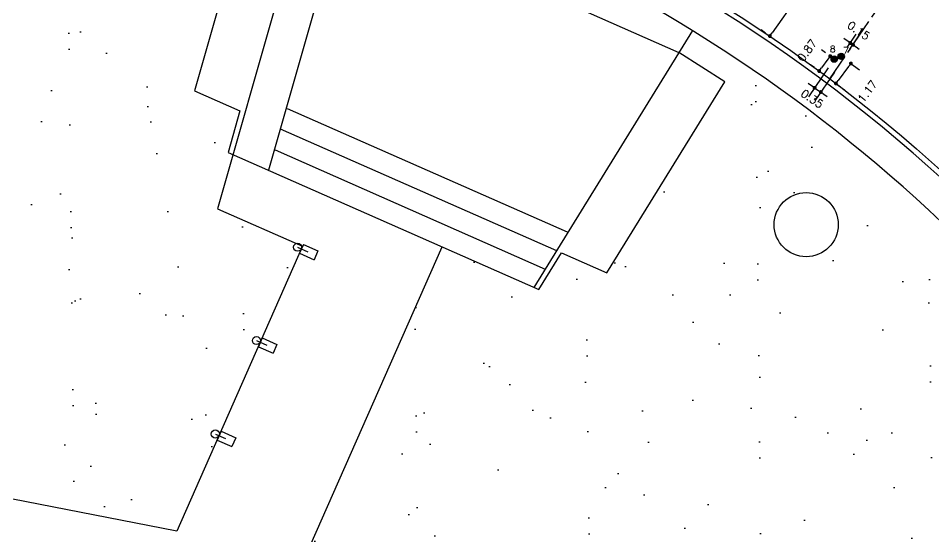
# Model space of a CAD drawing. Header units: metres. Extents: x 1796 to 2240, y -1398 to -687.
# Drawn here: x 2020.7 to 2063.57, y -1213.17 to -1188.91 of the extents above; entities that cross this region are included whole.
import ezdxf

# ---------------------------------------------------------------- set-up
doc = ezdxf.new("R2010")
doc.units = ezdxf.units.M
doc.header["$MEASUREMENT"] = 0
doc.linetypes.add('CENTER', pattern=[2, 1.25, -0.25, 0.25, -0.25])
doc.layers.get('0').update_dxf_attribs({"linetype": 'CONTINUOUS'})
doc.layers.get('Defpoints').update_dxf_attribs({"linetype": 'CONTINUOUS'})
for name, color, linetype in [('ARQUITETURA', 253, 'CONTINUOUS'), ('Cota', 10, 'CONTINUOUS'), ('MARCAÇÕES NA MANTA', 6, 'CONTINUOUS')]:
    doc.layers.add(name, color=color, linetype=linetype)
doc.styles.add('R60-250', font='romans.shx', dxfattribs={"height": 0.375})
doc.styles.add('S20', font='SIMPLEX.shx', dxfattribs={"width": 1.1, "height": 0.2})
doc.dimstyles.new('250', dxfattribs={"dimtxt": 0.375, "dimasz": 0.18, "dimexe": 0.5, "dimexo": 0.5, "dimgap": 0.225, "dimtad": 1, "dimzin": 1, "dimdsep": 46, "dimtxsty": 'R60-250', "dimblk1": 'DOT', "dimblk2": 'DOT', "dimsah": 1, "dimcen": 0, "dimclrd": 1, "dimclre": 1, "dimclrt": 30, "dimadec": 0, "dimazin": 0, "dimtfac": 1, "dimtmove": 2, "dimatfit": 3, "dimldrblk": 'DOT', "dimfxl": 1, "dimtolj": 1, "dimtzin": 0, "dimarcsym": 0})
pattern_1 = [(350.62296, (1466.5355, -762.2295), (4.089919, 4.08927), [0, -4.56, 0, -5.1, 0, -4.875]), (320.623, (1466.5355, -762.2295), (9.808834, 1.91215), [0, -2.46, 0, -4.11, 0, -1.575]), (280.62296, (1464.013, -759.536), (6.39856, -6.807323), [0, -1.5, 0, -5.4, 0, -7.05]), (270.623, (1464.013, -759.536), (8.08648, -4.78256), [0, -0.75, 0, -3.54, 0, -4.05])]

# ---------------------------------------------------------------- blocks, each defined once
blk = doc.blocks.new('_DOT')
at = {"color": 0, "linetype": 'ByBlock'}
blk.add_line((-0.5, 0), (-1, 0), dxfattribs=at)
at = {"color": 0, "linetype": 'ByBlock', "const_width": 0.5}
blk.add_lwpolyline([(-0.25, 0, 1), (0.25, 0, 1)], format="xyb", close=True, dxfattribs=at)
blk = doc.blocks.new('*D1004')
at = {"layer": 'Cota', "color": 1, "lineweight": -2, "transparency": 16777216}
for p, q in [((2058.511, -1190.516), (2058.323, -1190.377)), ((2058.618, -1190.819), (2058.314, -1191.229)), ((2057.993, -1191.215), (2057.805, -1191.076))]:
    blk.add_line(p, q, dxfattribs=at)
at = {"layer": 'Defpoints', "color": 0, "transparency": 16777216}
for p in [(2058.912, -1190.814), (2058.207, -1191.374), (2058.394, -1191.513)]:
    blk.add_point(p, dxfattribs=at)
at = {"layer": 'Cota', "color": 1, "lineweight": -2, "transparency": 16777216, "xscale": 0.18, "yscale": 0.18, "zscale": 0.18}
for p, rotation in [((2058.725, -1190.675), 53.45324992254544), ((2058.207, -1191.374), 233.4532499225455)]:
    blk.add_blockref('_DOT', p, dxfattribs=dict(at, rotation=rotation))
at = {"layer": 'Cota', "color": 30, "transparency": 16777216, "insert": (2057.642, -1190.414), "char_height": 0.375, "attachment_point": 5, "rotation": 53.4532, "style": 'R60-250'}
blk.add_mtext('\\A1;0.87', dxfattribs=at)
blk = doc.blocks.new('*D1005')
at = {"layer": 'Cota', "color": 1, "lineweight": -2, "transparency": 16777216}
for p, q in [((2059.584, -1191.164), (2059.1, -1191.814)), ((2059.643, -1190.984), (2060.092, -1191.319)), ((2058.944, -1191.922), (2059.393, -1192.257))]:
    blk.add_line(p, q, dxfattribs=at)
at = {"layer": 'Defpoints', "color": 0, "transparency": 16777216}
for p in [(2059.242, -1190.685), (2058.543, -1191.623), (2058.992, -1191.958)]:
    blk.add_point(p, dxfattribs=at)
at = {"layer": 'Cota', "color": 1, "lineweight": -2, "transparency": 16777216, "xscale": 0.18, "yscale": 0.18, "zscale": 0.18}
for p, rotation in [((2059.692, -1191.02), 53.30742148110113), ((2058.992, -1191.958), 233.3074214811011)]:
    blk.add_blockref('_DOT', p, dxfattribs=dict(at, rotation=rotation))
at = {"layer": 'Cota', "color": 30, "transparency": 16777216, "insert": (2060.465, -1192.325), "char_height": 0.375, "attachment_point": 5, "rotation": 53.3074, "style": 'R60-250'}
blk.add_mtext('\\A1;1.17', dxfattribs=at)
blk = doc.blocks.new('*D1006')
at = {"layer": 'Cota', "color": 1, "lineweight": -2, "transparency": 16777216}
for p, q in [((2059.205, -1184.605), (2058.997, -1184.459)), ((2059.302, -1184.894), (2056, -1189.59)), ((2055.696, -1189.596), (2055.488, -1189.449))]:
    blk.add_line(p, q, dxfattribs=at)
at = {"layer": 'Defpoints', "color": 0, "transparency": 16777216}
for p in [(2059.614, -1184.893), (2055.897, -1189.737), (2056.105, -1189.883)]:
    blk.add_point(p, dxfattribs=at)
at = {"layer": 'Cota', "color": 1, "lineweight": -2, "transparency": 16777216, "xscale": 0.18, "yscale": 0.18, "zscale": 0.18}
for p, rotation in [((2059.406, -1184.746), 54.88925954069785), ((2055.897, -1189.737), 234.8892595406979)]:
    blk.add_blockref('_DOT', p, dxfattribs=dict(at, rotation=rotation))
at = {"layer": 'Cota', "color": 30, "transparency": 16777216, "insert": (2057.314, -1187.004), "char_height": 0.375, "attachment_point": 5, "rotation": 54.8893, "style": 'R60-250'}
blk.add_mtext('\\A1;6.10', dxfattribs=at)
blk = doc.blocks.new('*D1009')
at = {"layer": 'Cota', "color": 1, "lineweight": -2, "transparency": 16777216}
for p, q in [((2059.518, -1189.96), (2059.369, -1189.858)), ((2059.524, -1190.272), (2059.948, -1189.648)), ((2059.648, -1190.356), (2060.072, -1189.732)), ((2059.667, -1190.061), (2059.791, -1190.146)), ((2059.94, -1190.247), (2060.088, -1190.348))]:
    blk.add_line(p, q, dxfattribs=at)
at = {"layer": 'Defpoints', "color": 0, "transparency": 16777216}
for p in [(2059.791, -1190.146), (2059.242, -1190.685), (2059.366, -1190.769)]:
    blk.add_point(p, dxfattribs=at)
at = {"layer": 'Cota', "color": 1, "lineweight": -2, "transparency": 16777216, "xscale": 0.18, "yscale": 0.18, "zscale": 0.18}
for p, rotation in [((2059.667, -1190.061), 325.7496534437241), ((2059.791, -1190.146), 145.7496534437241)]:
    blk.add_blockref('_DOT', p, dxfattribs=dict(at, rotation=rotation))
at = {"layer": 'Cota', "color": 30, "transparency": 16777216, "insert": (2060.059, -1189.483), "char_height": 0.375, "attachment_point": 5, "rotation": 325.7497, "style": 'R60-250'}
blk.add_mtext('\\A1;0.15', dxfattribs=at)
blk = doc.blocks.new('*D1010')
at = {"layer": 'Cota', "color": 1, "lineweight": -2, "transparency": 16777216}
for p, q in [((2058.631, -1191.227), (2057.714, -1192.574)), ((2058.92, -1191.424), (2058.003, -1192.771)), ((2057.846, -1192.06), (2057.698, -1191.958)), ((2057.995, -1192.161), (2058.284, -1192.358)), ((2058.433, -1192.459), (2058.582, -1192.561))]:
    blk.add_line(p, q, dxfattribs=at)
at = {"layer": 'Defpoints', "color": 0, "transparency": 16777216}
for p in [(2058.912, -1190.814), (2059.202, -1191.011), (2058.284, -1192.358)]:
    blk.add_point(p, dxfattribs=at)
at = {"layer": 'Cota', "color": 1, "lineweight": -2, "transparency": 16777216, "xscale": 0.18, "yscale": 0.18, "zscale": 0.18}
for p, rotation in [((2057.995, -1192.161), 325.7496534437819), ((2058.284, -1192.358), 145.7496534437819)]:
    blk.add_blockref('_DOT', p, dxfattribs=dict(at, rotation=rotation))
at = {"layer": 'Cota', "color": 30, "transparency": 16777216, "insert": (2057.879, -1192.67), "char_height": 0.375, "attachment_point": 5, "rotation": 325.7497, "style": 'R60-250'}
blk.add_mtext('\\A1;0.35', dxfattribs=at)

msp = doc.modelspace()

# ---------------------------------------------------------------- hatches: boundary and pattern name
at = {"layer": 'ARQUITETURA'}
h = msp.add_hatch(dxfattribs=at)
h.set_pattern_fill('AR-SAND', color=116, scale=3, angle=-46.877, style=0)
h.set_pattern_definition(pattern_1)
h.paths.add_polyline_path([(2034.003, -1199.578), (2030.034, -1197.824), (2030.756, -1195.285), (2030.525, -1195.183), (2031.078, -1193.241), (2028.953, -1192.304), (2031.828, -1182.199), (2034.292, -1182.856), (2034.62, -1181.702, 0.00088), (2034.38, -1181.633), (2031.277, -1180.832), (2028.142, -1180.171), (2017.035, -1178.091), (2010.572, -1176.881), (2018.535, -1211.035), (2028.131, -1212.91)])
h = msp.add_hatch(dxfattribs=at)
h.set_pattern_fill('AR-SAND', color=116, scale=3, angle=-46.877, style=0)
h.set_pattern_definition(pattern_1)
edge = h.paths.add_edge_path(flags=16)
edge.add_arc((2066.287, -1207.214), 1.5, 0, 360)
edge = h.paths.add_edge_path(flags=16)
edge.add_arc((2057.599, -1198.564), 1.5, 0, 360)
edge = h.paths.add_edge_path(flags=16)
edge.add_arc((2073.665, -1217.85), 1.5, 0, 360)
edge = h.paths.add_edge_path()
edge.add_line((2077.352, -1309.792), (2085.445, -1302.211))
edge.add_line((2085.445, -1302.211), (2073.239, -1273.427))
edge.add_line((2073.239, -1273.427), (2067.011, -1271.396))
edge.add_line((2067.011, -1271.396), (2078.13, -1237.298))
edge.add_line((2078.13, -1237.298), (2099.861, -1244.384))
edge.add_line((2099.861, -1244.384), (2105.891, -1225.893))
edge.add_line((2105.891, -1225.893), (2099.905, -1223.941))
edge.add_line((2099.905, -1223.941), (2088.659, -1230.952))
edge.add_line((2088.659, -1230.952), (2087.386, -1231.745))
edge.add_line((2087.386, -1231.745), (2081.302, -1221.986))
edge.add_line((2081.302, -1221.986), (2075.324, -1212.397))
edge.add_arc((2015.073, -1249.958), 71, 31.93963, 58.40362)
edge.add_line((2052.273, -1189.483), (2051.642, -1190.504))
edge.add_line((2051.642, -1190.504), (2053.79, -1191.88))
edge.add_line((2053.79, -1191.88), (2048.269, -1200.819))
edge.add_line((2048.269, -1200.819), (2046.144, -1199.883))
edge.add_line((2046.144, -1199.883), (2045.083, -1201.601))
edge.add_line((2045.083, -1201.601), (2040.549, -1199.602))
edge.add_line((2040.549, -1199.602), (2026.147, -1232.207))
edge.add_line((2026.147, -1232.207), (2038.654, -1250.543))
edge.add_line((2038.654, -1250.543), (2041.807, -1254.475))
edge.add_line((2041.807, -1254.475), (2044.458, -1252.416))
edge.add_arc((2056.298, -1243.206), 15, -76.2429, 217.8803, ccw=False)
edge.add_line((2059.865, -1257.775), (2060.07, -1259.076))
edge.add_line((2060.07, -1259.076), (2062.972, -1258.62))
edge.add_line((2062.972, -1258.62), (2063.461, -1261.731))
edge.add_line((2063.461, -1261.731), (2056.398, -1262.842))
edge.add_line((2056.398, -1262.842), (2055.909, -1259.731))
edge.add_line((2055.909, -1259.731), (2057.581, -1259.468))
edge.add_line((2057.581, -1259.468), (2057.377, -1258.167))
edge.add_arc((2056.298, -1243.206), 15, 229.7345, 274.1253, ccw=False)
edge.add_line((2046.603, -1254.651), (2042.748, -1259.156))
edge.add_line((2042.748, -1259.156), (2047.014, -1260.547))
edge.add_line((2047.014, -1260.547), (2045.299, -1265.809))
edge.add_line((2045.299, -1265.809), (2040.345, -1264.193))
edge.add_line((2040.345, -1264.193), (2039.012, -1268.282))
edge.add_line((2039.012, -1268.282), (2061.183, -1275.512))
edge.add_line((2061.183, -1275.512), (2054.053, -1297.379))
edge.add_line((2054.053, -1297.379), (2078.772, -1305.439))
edge.add_line((2078.772, -1305.439), (2077.352, -1309.792))
at = {"layer": 'MARCAÇÕES NA MANTA'}
h = msp.add_hatch(color=4, dxfattribs=at)
h.dxf.hatch_style = 1
h.paths.add_polyline_path([(2059.062, -1190.814, 1), (2058.762, -1190.814, 1)])
h = msp.add_hatch(color=4, dxfattribs=at)
h.dxf.hatch_style = 1
h.paths.add_polyline_path([(2059.392, -1190.685, 1), (2059.092, -1190.685, 1)])

# ---------------------------------------------------------------- linework, layer by layer
at = {"layer": 'ARQUITETURA', "color": 18, "linetype": 'CENTER', "true_color": 0x000000}
msp.add_line((2058.703, -1191.743), (2068.552, -1177.278), dxfattribs=at)
at = {"layer": 'ARQUITETURA'}
for p, q in [((2034.622, -1181.696), (2030.034, -1197.824)), ((2031.828, -1182.199), (2028.953, -1192.304)), ((2034.292, -1182.856), (2051.642, -1190.504)), ((2035.756, -1184.288), (2032.419, -1196.018)), ((2052.273, -1189.483), (2044.852, -1201.499)), ((2053.79, -1191.88), (2051.642, -1190.504)), ((2048.269, -1200.819), (2053.79, -1191.88)), ((2028.953, -1192.304), (2031.078, -1193.241)), ((2031.078, -1193.241), (2030.525, -1195.183)), ((2033.291, -1193.124), (2046.4, -1198.903)), ((2032.971, -1194.076), (2045.913, -1199.781)), ((2030.525, -1195.183), (2045.083, -1201.601)), ((2032.738, -1195.066), (2045.383, -1200.64)), ((2030.034, -1197.824), (2034.003, -1199.578)), ((2026.147, -1232.207), (2040.549, -1199.602)), ((2034.003, -1199.578), (2028.131, -1212.91)), ((2033.779, -1199.62), (2034.26, -1199.832)), ((2034.05, -1199.494), (2033.869, -1199.905)), ((2033.869, -1199.905), (2034.555, -1200.208)), ((2034.05, -1199.494), (2034.736, -1199.796)), ((2034.736, -1199.796), (2034.555, -1200.208)), ((2045.083, -1201.601), (2046.144, -1199.883)), ((2046.144, -1199.883), (2048.269, -1200.819)), ((2031.854, -1203.992), (2032.334, -1204.203)), ((2032.125, -1203.865), (2031.943, -1204.277)), ((2032.125, -1203.865), (2032.811, -1204.167)), ((2032.811, -1204.167), (2032.63, -1204.579)), ((2031.943, -1204.277), (2032.63, -1204.579)), ((2029.929, -1208.363), (2030.409, -1208.575)), ((2030.199, -1208.236), (2030.018, -1208.648)), ((2030.199, -1208.236), (2030.886, -1208.539)), ((2030.018, -1208.648), (2030.704, -1208.951)), ((2030.886, -1208.539), (2030.704, -1208.951)), ((2028.131, -1212.91), (2018.535, -1211.035))]:
    msp.add_line(p, q, dxfattribs=at)
msp.add_lwpolyline([(2006.496, -1174.337), (2028.464, -1178.451, -0.210066), (2076.809, -1211.471)], format="xyb", dxfattribs=at)
for centre, radius in [((2057.599, -1198.564), 1.5), ((2033.779, -1199.62), 0.188), ((2031.854, -1203.992), 0.188), ((2029.929, -1208.363), 0.188)]:
    msp.add_circle(centre, radius, dxfattribs=at)
for centre, radius, end in [((2016.743, -1249.402), 90.25, 79.39324), ((2015.073, -1249.958), 90.25, 79.39324), ((2015.073, -1249.958), 90.5, 79.39324), ((2015.073, -1249.958), 72.5, 79.39324), ((2015.073, -1249.958), 71, 74.22149)]:
    msp.add_arc(centre, radius, 31.93963, end, dxfattribs=at)
at = {"layer": 'MARCAÇÕES NA MANTA', "color": 5}
for centre in [(2058.912, -1190.814), (2059.242, -1190.685)]:
    msp.add_circle(centre, 0.15, dxfattribs=at)

# ---------------------------------------------------------------- texts
at = {"layer": 'MARCAÇÕES NA MANTA', "style": 'S20', "width": 1.1}
for s, p in [('8', (2058.704, -1190.491)), ('7', (2059.323, -1190.559))]:
    msp.add_text(s, height=0.3, dxfattribs=at).set_placement(p)

# ---------------------------------------------------------------- dimensions: what is measured, and where the dimension line sits
at = {"layer": 'Cota'}
for p1, p2, distance, picture, middle in [((2059.614, -1184.893), (2056.105, -1189.883), -0.255, '*D1006', (2057.314, -1187.004)), ((2058.912, -1190.814), (2058.394, -1191.513), -0.234, '*D1004', (2057.642, -1190.414)), ((2059.242, -1190.685), (2058.543, -1191.623), 0.56, '*D1005', (2060.465, -1192.325))]:
    dim = msp.add_aligned_dim(p1=p1, p2=p2, distance=distance, dimstyle='250', dxfattribs=at)
    dim.commit()
    dim.dimension.update_dxf_attribs({"geometry": picture, "text_midpoint": middle})
for base, p1, p2, picture, middle in [((2059.791, -1190.146), (2059.242, -1190.685), (2059.366, -1190.769), '*D1009', (2060.059, -1189.483)), ((2058.284, -1192.358), (2058.912, -1190.814), (2059.202, -1191.011), '*D1010', (2057.879, -1192.67))]:
    dim = msp.add_linear_dim(base=base, p1=p1, p2=p2, angle=325.7497, dimstyle='250', dxfattribs=at)
    dim.commit()
    dim.dimension.update_dxf_attribs({"geometry": picture, "text_midpoint": middle, "dimtype": 161})

doc.saveas('drawing.dxf')
